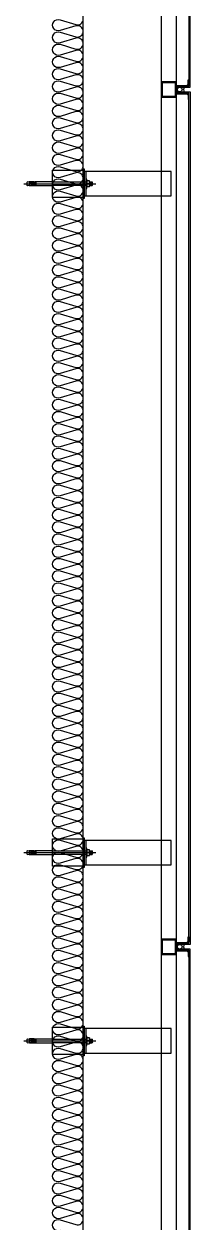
# Model space of a CAD drawing. Header units: millimetres. Extents: x -1320 to 172218, y -4077 to 50350.
# Drawn here: x 45106 to 45650, y 2501 to 6414 of the extents above; entities that cross this region are included whole.
import ezdxf

# ---------------------------------------------------------------- set-up
doc = ezdxf.new("R2010")
doc.units = ezdxf.units.MM
doc.header["$LTSCALE"] = 60
for name, color, linetype in [('A-ETC-8', 8, 'Continuous'), ('A-FIN', 6, 'Continuous'), ('INSUL', 8, 'Continuous'), ('ISL', 251, 'Continuous')]:
    doc.layers.add(name, color=color, linetype=linetype)

# ---------------------------------------------------------------- blocks, each defined once
blk = doc.blocks.new('A$C632c858f')
at = {"layer": 'A-ETC-8'}
blk.add_arc((-2.8, 0), 24, 341.8248, 18.1752, dxfattribs=at)
blk.add_ellipse((34, 0), major_axis=(7.59, 0), ratio=0.987937, dxfattribs=at)
blk = doc.blocks.new('A$Cae507117')
at = {"layer": 'A-ETC-8'}
for points in [[(-50, 0), (-50, -50), (0, -50), (0, 0)], [(-46.8, -3.2), (-46.8, -46.8), (-3.2, -46.8), (-3.2, -3.2)]]:
    blk.add_lwpolyline(points, close=True, dxfattribs=at)
blk = doc.blocks.new('너트 M12')
for p, q in [((-9, 0), (9, 0)), ((-9.5, -9), (-9.5, -0.5)), ((9, -9.5), (-9, -9.5)), ((0, -8.3), (0, -1.2)), ((9.5, -0.5), (9.5, -9))]:
    blk.add_line(p, q)
for centre, start, end in [((-9, -0.5), 90, 180), ((-9, -9), 180, 270), ((9, -0.5), 0, 90), ((9, -9), 270, 0)]:
    blk.add_arc(centre, 0.5, start, end)
at = {"extrusion": (0, 0, -1)}
for centre, major_axis, ratio, start_param, end_param in [((-4.8, -0.9), (-4.75, 0.31), 0.185359, -0.024388, 3.141593), ((4.8, -0.9), (4.75, 0.31), 0.185108, 3.141593, 6.30754), ((-4.8, -8.6), (4.75, 0.31), 0.187111, 0, 3.166211), ((4.8, -8.6), (-4.75, 0.31), 0.185991, 3.117121, 6.283185)]:
    blk.add_ellipse(centre, major_axis=major_axis, ratio=ratio, start_param=start_param, end_param=end_param, dxfattribs=at)
blk = doc.blocks.new('A$C5ebcaad0')
at = {"layer": 'A-ETC-8'}
for p, q in [((-449, -225), (-214, -225)), ((-439, -220.5), (-439, -229.5)), ((-437, -219), (-437.5, -219)), ((-437.5, -231), (-437, -231)), ((-426, -220.5), (-437, -219)), ((-437, -231), (-426, -229.5)), ((-431.6, -219.7), (-431.6, -221.5)), ((-431.6, -228.5), (-431.6, -230.2)), ((-431.1, -222.3), (-429.3, -223.5)), ((-431.1, -227.7), (-429.3, -226.5)), ((-415.6, -218.7), (-430.6, -218.7)), ((-430.6, -231.2), (-415.6, -231.2)), ((-421.1, -224), (-427.7, -224)), ((-421.1, -226), (-427.7, -226)), ((-426, -220.5), (-412, -220.5)), ((-426, -229.5), (-412, -229.5)), ((-420.6, -223.5), (-420.6, -223)), ((-420.6, -227), (-420.6, -226.5)), ((-416.6, -227), (-416.6, -223)), ((-415.6, -218.7), (-412.6, -218.7)), ((-415.6, -231.2), (-412.6, -231.2)), ((-412.6, -218.7), (-412.6, -231.2)), ((-412, -231), (-412, -219)), ((-409, -219), (-412, -219)), ((-412, -231), (-409, -231)), ((-409, -231), (-409, -219)), ((-355, -219), (-409, -219)), ((-409, -231), (-355, -231)), ((-355, -219), (-245.5, -219)), ((-245.5, -231), (-355, -231)), ((-234.2, -229.5), (-224, -229.5)), ((-234, -219), (-225.5, -219)), ((-234, -220.5), (-224, -220.5)), ((-234, -231), (-225.5, -231)), ((-225.5, -231), (-225.5, -219)), ((-224, -220.5), (-225.5, -219)), ((-224, -229.5), (-225.5, -231)), ((-224, -229.5), (-224, -220.5))]:
    blk.add_line(p, q, dxfattribs=at)
for points in [[(-255, -180.5), (-255, -269.5), (-355, -269.5), (-355, -180.5)], [(33.5, -185), (-251.5, -185), (-251.5, -265), (33.5, -265)], [(-251.5, -265), (-245.5, -265), (-245.5, -185), (-251.5, -185)], [(-245.5, -210), (-245.5, -240), (-243.5, -240), (-243.5, -210)]]:
    blk.add_lwpolyline(points, close=True, dxfattribs=at)
blk.add_lwpolyline([(-251.5, -177.5), (-251.5, -272.5, -0.414214), (-252.5, -273.5), (-255, -273.5), (-255, -176.5), (-252.5, -176.5, -0.414214)], format="xyb", close=True, dxfattribs=at)
for centre, radius, start, end in [((-437.5, -220.5), 1.5, 90, 180), ((-437.5, -229.5), 1.5, 180, 270), ((-430.6, -219.7), 1, 90, 180), ((-430.6, -221.5), 1, 180, 236.3099), ((-430.6, -228.5), 1, 123.6901, 180), ((-430.6, -230.2), 1, 180, 270), ((-427.7, -221), 3, 236.3099, 270), ((-427.7, -229), 3, 90, 123.6901), ((-421.1, -223.5), 0.5, 270, 0), ((-421.1, -226.5), 0.5, 0, 90), ((-418.6, -223), 2, 90, 180), ((-418.6, -227), 2, 180, 270), ((-418.6, -223), 2, 0, 90), ((-418.6, -227), 2, 270, 0)]:
    blk.add_arc(centre, radius, start, end, dxfattribs=at)
at = {"layer": 'A-ETC-8', "xscale": -1, "rotation": 90}
blk.add_blockref('너트 M12', (-243.5, -225), dxfattribs=at)

msp = doc.modelspace()

# ---------------------------------------------------------------- linework, layer by layer
at = {"layer": 'A-ETC-8'}
for p, q in [((45555, 47070, 0), (45555, 680)), ((45605, 680), (45605, 47070, 0))]:
    msp.add_line(p, q, dxfattribs=at)
for points in [[(45642, 6211.5), (45607, 6211.5), (45607, 6200.5), (45605, 6200.5), (45605, 6213.5), (45640.3, 6213.5, -0.226541), (45644, 6217.2), (45644, 6231.9), (45646, 6231.9), (45646, 6215.5, 0.414214)], [(45642, 6188.5), (45607, 6188.5), (45607, 6199.5), (45605, 6199.5), (45605, 6186.5), (45640.3, 6186.5, 0.226541), (45644, 6182.8), (45644, 6168.1), (45646, 6168.1), (45646, 6184.5, -0.414214)]]:
    msp.add_lwpolyline(points, format="xyb", close=True, dxfattribs=at)
at = {"layer": 'A-ETC-8', "elevation": 0}
for points in [[(45642, 3411.5), (45607, 3411.5), (45607, 3400.5), (45605, 3400.5), (45605, 3413.5), (45640.3, 3413.5, -0.226541), (45644, 3417.2), (45644, 3431.9), (45646, 3431.9), (45646, 3415.5, 0.414214)], [(45642, 3388.5), (45607, 3388.5), (45607, 3399.5), (45605, 3399.5), (45605, 3386.5), (45640.3, 3386.5, 0.226541), (45644, 3382.8), (45644, 3368.1), (45646, 3368.1), (45646, 3384.5, -0.414214)]]:
    msp.add_lwpolyline(points, format="xyb", close=True, dxfattribs=at)
at = {"layer": 'A-FIN', "elevation": 0}
for points in [[(45609, 6211.5), (45609, 6207.5), (45650, 6207.5), (45650, 8742.5), (45609, 8742.5), (45609, 8738.5), (45646, 8738.5), (45646, 6211.5), (45609, 6211.5)], [(45609, 6188.5), (45609, 6192.5), (45650, 6192.5), (45650, 3407.5), (45609, 3407.5), (45609, 3411.5), (45646, 3411.5), (45646, 6188.5), (45609, 6188.5)], [(45609, 659), (45609, 655), (45650, 655), (45650, 3392.5), (45609, 3392.5), (45609, 3388.5), (45646, 3388.5), (45646, 659), (45609, 659)]]:
    msp.add_lwpolyline(points, close=True, dxfattribs=at)
at = {"layer": 'INSUL'}
msp.add_line((45300, -202), (45300, 47000), dxfattribs=at)
at = {"layer": 'ISL', "elevation": 0}
msp.add_lwpolyline([(45224.2, 2472.5, -1.372593), (45224.2, 2507.9), (45275.8, 2492.5, 0.509267), (45300, 2510.2, 0.509267), (45275.8, 2527.9), (45224.2, 2512.5, -1.372593), (45224.2, 2547.9), (45275.8, 2532.5, 0.509267), (45300, 2550.2, 0.509267), (45275.8, 2567.9), (45224.2, 2552.5, -1.372593), (45224.2, 2587.9), (45275.8, 2572.5, 0.509267), (45300, 2590.2, 0.509267), (45275.8, 2607.9), (45224.2, 2592.5, -1.372593), (45224.2, 2627.9), (45275.8, 2612.5, 0.509267), (45300, 2630.2, 0.509267), (45275.8, 2647.9), (45224.2, 2632.5, -1.372593), (45224.2, 2667.9), (45275.8, 2652.5, 0.509267), (45300, 2670.2, 0.509267), (45275.8, 2687.9), (45224.2, 2672.5, -1.372593), (45224.2, 2707.9), (45275.8, 2692.5, 0.509267), (45300, 2710.2, 0.509267), (45275.8, 2727.9), (45224.2, 2712.5, -1.372593), (45224.2, 2747.9), (45275.8, 2732.5, 0.509267), (45300, 2750.2, 0.509267), (45275.8, 2767.9), (45224.2, 2752.5, -1.372593), (45224.2, 2787.9), (45275.8, 2772.5, 0.509267), (45300, 2790.2, 0.509267), (45275.8, 2807.9), (45224.2, 2792.5, -1.372593), (45224.2, 2827.9), (45275.8, 2812.6, 0.509267), (45300, 2830.2, 0.509267), (45275.8, 2847.9), (45224.2, 2832.6, -1.372593), (45224.2, 2867.9), (45275.8, 2852.6, 0.509267), (45300, 2870.2, 0.509267), (45275.8, 2887.9), (45224.2, 2872.6, -1.372593), (45224.2, 2907.9), (45275.8, 2892.6, 0.509267), (45300, 2910.2, 0.509267), (45275.8, 2927.9), (45224.2, 2912.6, -1.372593), (45224.2, 2947.9), (45275.8, 2932.6, 0.509267), (45300, 2950.2, 0.509267), (45275.8, 2967.9), (45224.2, 2952.6, -1.372593), (45224.2, 2987.9), (45275.8, 2972.6, 0.509267), (45300, 2990.2, 0.509267), (45275.8, 3007.9), (45224.2, 2992.6, -1.372593), (45224.2, 3027.9), (45275.8, 3012.6, 0.509267), (45300, 3030.2, 0.509267), (45275.8, 3047.9), (45224.2, 3032.6, -1.372593), (45224.2, 3067.9), (45275.8, 3052.6, 0.509267), (45300, 3070.2, 0.509267), (45275.8, 3087.9), (45224.2, 3072.6, -1.372593), (45224.2, 3107.9), (45275.8, 3092.6, 0.509267), (45300, 3110.2, 0.509267), (45275.8, 3127.9), (45224.2, 3112.6, -1.372593), (45224.2, 3147.9), (45275.8, 3132.6, 0.509267), (45300, 3150.2, 0.509267), (45275.8, 3167.9), (45224.2, 3152.6, -1.372593), (45224.2, 3187.9), (45275.8, 3172.6, 0.509267), (45300, 3190.2, 0.509267), (45275.8, 3207.9), (45224.2, 3192.6, -1.372593), (45224.2, 3227.9), (45275.8, 3212.6, 0.509267), (45300, 3230.2, 0.509267), (45275.8, 3247.9), (45224.2, 3232.6, -1.372593), (45224.2, 3267.9), (45275.8, 3252.6, 0.509267), (45300, 3270.2, 0.509267), (45275.8, 3287.9), (45224.2, 3272.6, -1.372593), (45224.2, 3307.9), (45275.8, 3292.6, 0.509267), (45300, 3310.2, 0.509267), (45275.8, 3327.9), (45224.2, 3312.6, -1.372593), (45224.2, 3347.9), (45275.8, 3332.6, 0.509267), (45300, 3350.2, 0.509267), (45275.8, 3367.9), (45224.2, 3352.6, -1.372593), (45224.2, 3387.9), (45275.8, 3372.6, 0.509267), (45300, 3390.2, 0.509267), (45275.8, 3407.9), (45224.2, 3392.6, -1.372593), (45224.2, 3427.9), (45275.8, 3412.6, 0.509267), (45300, 3430.2, 0.509267), (45275.8, 3447.9), (45224.2, 3432.6, -1.372593), (45224.2, 3467.9), (45275.8, 3452.6, 0.509267), (45300, 3470.2, 0.509267), (45275.8, 3487.9), (45224.2, 3472.6, -1.372593), (45224.2, 3507.9), (45275.8, 3492.6, 0.509267), (45300, 3510.2, 0.509267), (45275.8, 3527.9), (45224.2, 3512.6, -1.372593), (45224.2, 3547.9), (45275.8, 3532.6, 0.509267), (45300, 3550.2, 0.509267), (45275.8, 3567.9), (45224.2, 3552.6, -1.372593), (45224.2, 3587.9), (45275.8, 3572.6, 0.509267), (45300, 3590.2, 0.509267), (45275.8, 3607.9), (45224.2, 3592.6, -1.372593), (45224.2, 3627.9), (45275.8, 3612.6, 0.509267), (45300, 3630.2, 0.509267), (45275.8, 3647.9), (45224.2, 3632.6, -1.372593), (45224.2, 3667.9), (45275.8, 3652.6, 0.509267), (45300, 3670.2, 0.509267), (45275.8, 3687.9), (45224.2, 3672.6, -1.372593), (45224.2, 3707.9), (45275.8, 3692.6, 0.509267), (45300, 3710.2, 0.509267), (45275.8, 3727.9), (45224.2, 3712.6, -1.372593), (45224.2, 3747.9), (45275.8, 3732.6, 0.509267), (45300, 3750.2, 0.509267), (45275.8, 3767.9), (45224.2, 3752.6, -1.372593), (45224.2, 3787.9), (45275.8, 3772.6, 0.509267), (45300, 3790.2, 0.509267), (45275.8, 3807.9), (45224.2, 3792.6, -1.372593), (45224.2, 3827.9), (45275.8, 3812.6, 0.509267), (45300, 3830.3, 0.509267), (45275.8, 3847.9), (45224.2, 3832.6, -1.372593), (45224.2, 3867.9), (45275.8, 3852.6, 0.509267), (45300, 3870.3, 0.509267), (45275.8, 3887.9), (45224.2, 3872.6, -1.372593), (45224.2, 3907.9), (45275.8, 3892.6, 0.509267), (45300, 3910.3, 0.509267), (45275.8, 3927.9), (45224.2, 3912.6, -1.372593), (45224.2, 3947.9), (45275.8, 3932.6, 0.509267), (45300, 3950.3, 0.509267), (45275.8, 3967.9), (45224.2, 3952.6, -1.372593), (45224.2, 3987.9), (45275.8, 3972.6, 0.509267), (45300, 3990.3, 0.509267), (45275.8, 4007.9), (45224.2, 3992.6, -1.372593), (45224.2, 4027.9), (45275.8, 4012.6, 0.509267), (45300, 4030.3, 0.509267), (45275.8, 4047.9), (45224.2, 4032.6, -1.372593), (45224.2, 4067.9), (45275.8, 4052.6, 0.509267), (45300, 4070.3, 0.509267), (45275.8, 4087.9), (45224.2, 4072.6, -1.372593), (45224.2, 4107.9), (45275.8, 4092.6, 0.509267), (45300, 4110.3, 0.509267), (45275.8, 4127.9), (45224.2, 4112.6, -1.372593), (45224.2, 4147.9), (45275.8, 4132.6, 0.509267), (45300, 4150.3, 0.509267), (45275.8, 4167.9), (45224.2, 4152.6, -1.372593), (45224.2, 4187.9), (45275.8, 4172.6, 0.509267), (45300, 4190.3, 0.509267), (45275.8, 4207.9), (45224.2, 4192.6, -1.372593), (45224.2, 4227.9), (45275.8, 4212.6, 0.509267), (45300, 4230.3, 0.509267), (45275.8, 4247.9), (45224.2, 4232.6, -1.372593), (45224.2, 4267.9), (45275.8, 4252.6, 0.509267), (45300, 4270.3, 0.509267), (45275.8, 4287.9), (45224.2, 4272.6, -1.372593), (45224.2, 4307.9), (45275.8, 4292.6, 0.509267), (45300, 4310.3, 0.509267), (45275.8, 4327.9), (45224.2, 4312.6, -1.372593), (45224.2, 4347.9), (45275.8, 4332.6, 0.509267), (45300, 4350.3, 0.509267), (45275.8, 4367.9), (45224.2, 4352.6, -1.372593), (45224.2, 4387.9), (45275.8, 4372.6, 0.509267), (45300, 4390.3, 0.509267), (45275.8, 4407.9), (45224.2, 4392.6, -1.372593), (45224.2, 4427.9), (45275.8, 4412.6, 0.509267), (45300, 4430.3, 0.509267), (45275.8, 4447.9), (45224.2, 4432.6, -1.372593), (45224.2, 4467.9), (45275.8, 4452.6, 0.509267), (45300, 4470.3, 0.509267), (45275.8, 4487.9), (45224.2, 4472.6, -1.372593), (45224.2, 4507.9), (45275.8, 4492.6, 0.509267), (45300, 4510.3, 0.509267), (45275.8, 4527.9), (45224.2, 4512.6, -1.372593), (45224.2, 4547.9), (45275.8, 4532.6, 0.509267), (45300, 4550.3, 0.509267), (45275.8, 4567.9), (45224.2, 4552.6, -1.372593), (45224.2, 4587.9), (45275.8, 4572.6, 0.509267), (45300, 4590.3, 0.509267), (45275.8, 4607.9), (45224.2, 4592.6, -1.372593), (45224.2, 4627.9), (45275.8, 4612.6, 0.509267), (45300, 4630.3, 0.509267), (45275.8, 4647.9), (45224.2, 4632.6, -1.372593), (45224.2, 4667.9), (45275.8, 4652.6, 0.509267), (45300, 4670.3, 0.509267), (45275.8, 4687.9), (45224.2, 4672.6, -1.372593), (45224.2, 4707.9), (45275.8, 4692.6, 0.509267), (45300, 4710.3, 0.509267), (45275.8, 4727.9), (45224.2, 4712.6, -1.372593), (45224.2, 4747.9), (45275.8, 4732.6, 0.509267), (45300, 4750.3, 0.509267), (45275.8, 4767.9), (45224.2, 4752.6, -1.372593), (45224.2, 4788), (45275.8, 4772.6, 0.509267), (45300, 4790.3, 0.509267), (45275.8, 4808), (45224.2, 4792.6, -1.372593), (45224.2, 4828), (45275.8, 4812.6, 0.509267), (45300, 4830.3, 0.509267), (45275.8, 4848), (45224.2, 4832.6, -1.372593), (45224.2, 4868), (45275.8, 4852.6, 0.509267), (45300, 4870.3, 0.509267), (45275.8, 4888), (45224.2, 4872.6, -1.372593), (45224.2, 4908), (45275.8, 4892.6, 0.509267), (45300, 4910.3, 0.509267), (45275.8, 4928), (45224.2, 4912.6, -1.372593), (45224.2, 4948), (45275.8, 4932.6, 0.509267), (45300, 4950.3, 0.509267), (45275.8, 4968), (45224.2, 4952.6, -1.372593), (45224.2, 4988), (45275.8, 4972.6, 0.509267), (45300, 4990.3, 0.509267), (45275.8, 5008), (45224.2, 4992.6, -1.372593), (45224.2, 5028), (45275.8, 5012.6, 0.509267), (45300, 5030.3, 0.509267), (45275.8, 5048), (45224.2, 5032.6, -1.372593), (45224.2, 5068), (45275.8, 5052.6, 0.509267), (45300, 5070.3, 0.509267), (45275.8, 5088), (45224.2, 5072.6, -1.372593), (45224.2, 5108), (45275.8, 5092.6, 0.509267), (45300, 5110.3, 0.509267), (45275.8, 5128), (45224.2, 5112.6, -1.372593), (45224.2, 5148), (45275.8, 5132.6, 0.509267), (45300, 5150.3, 0.509267), (45275.8, 5168), (45224.2, 5152.6, -1.372593), (45224.2, 5188), (45275.8, 5172.6, 0.509267), (45300, 5190.3, 0.509267), (45275.8, 5208), (45224.2, 5192.6, -1.372593), (45224.2, 5228), (45275.8, 5212.6, 0.509267), (45300, 5230.3, 0.509267), (45275.8, 5248), (45224.2, 5232.6, -1.372593), (45224.2, 5268), (45275.8, 5252.6, 0.509267), (45300, 5270.3, 0.509267), (45275.8, 5288), (45224.2, 5272.7, -1.372593), (45224.2, 5308), (45275.8, 5292.7, 0.509267), (45300, 5310.3, 0.509267), (45275.8, 5328), (45224.2, 5312.7, -1.372593), (45224.2, 5348), (45275.8, 5332.7, 0.509267), (45300, 5350.3, 0.509267), (45275.8, 5368), (45224.2, 5352.7, -1.372593), (45224.2, 5388), (45275.8, 5372.7, 0.509267), (45300, 5390.3, 0.509267), (45275.8, 5408), (45224.2, 5392.7, -1.372593), (45224.2, 5428), (45275.8, 5412.7, 0.509267), (45300, 5430.3, 0.509267), (45275.8, 5448), (45224.2, 5432.7, -1.372593), (45224.2, 5468), (45275.8, 5452.7, 0.509267), (45300, 5470.3, 0.509267), (45275.8, 5488), (45224.2, 5472.7, -1.372593), (45224.2, 5508), (45275.8, 5492.7, 0.509267), (45300, 5510.3, 0.509267), (45275.8, 5528), (45224.2, 5512.7, -1.372593), (45224.2, 5548), (45275.8, 5532.7, 0.509267), (45300, 5550.3, 0.509267), (45275.8, 5568), (45224.2, 5552.7, -1.372593), (45224.2, 5588), (45275.8, 5572.7, 0.509267), (45300, 5590.3, 0.509267), (45275.8, 5608), (45224.2, 5592.7, -1.372593), (45224.2, 5628), (45275.8, 5612.7, 0.509267), (45300, 5630.3, 0.509267), (45275.8, 5648), (45224.2, 5632.7, -1.372593), (45224.2, 5668), (45275.8, 5652.7, 0.509267), (45300, 5670.3, 0.509267), (45275.8, 5688), (45224.2, 5672.7, -1.372593), (45224.2, 5708), (45275.8, 5692.7, 0.509267), (45300, 5710.3, 0.509267), (45275.8, 5728), (45224.2, 5712.7, -1.372593), (45224.2, 5748), (45275.8, 5732.7, 0.509267), (45300, 5750.3, 0.509267), (45275.8, 5768), (45224.2, 5752.7, -1.372593), (45224.2, 5788), (45275.8, 5772.7, 0.509267), (45300, 5790.3, 0.509267), (45275.8, 5808), (45224.2, 5792.7, -1.372593), (45224.2, 5828), (45275.8, 5812.7, 0.509267), (45300, 5830.3, 0.509267), (45275.8, 5848), (45224.2, 5832.7, -1.372593), (45224.2, 5868), (45275.8, 5852.7, 0.509267), (45300, 5870.3, 0.509267), (45275.8, 5888), (45224.2, 5872.7, -1.372593), (45224.2, 5908), (45275.8, 5892.7, 0.509267), (45300, 5910.3, 0.509267), (45275.8, 5928), (45224.2, 5912.7, -1.372593), (45224.2, 5948), (45275.8, 5932.7, 0.509267), (45300, 5950.3, 0.509267), (45275.8, 5968), (45224.2, 5952.7, -1.372593), (45224.2, 5988), (45275.8, 5972.7, 0.509267), (45300, 5990.3, 0.509267), (45275.8, 6008), (45224.2, 5992.7, -1.372593), (45224.2, 6028), (45275.8, 6012.7, 0.509267), (45300, 6030.3, 0.509267), (45275.8, 6048), (45224.2, 6032.7, -1.372593), (45224.2, 6068), (45275.8, 6052.7, 0.509267), (45300, 6070.3, 0.509267), (45275.8, 6088), (45224.2, 6072.7, -1.372593), (45224.2, 6108), (45275.8, 6092.7, 0.509267), (45300, 6110.3, 0.509267), (45275.8, 6128), (45224.2, 6112.7, -1.372593), (45224.2, 6148), (45275.8, 6132.7, 0.509267), (45300, 6150.3, 0.509267), (45275.8, 6168), (45224.2, 6152.7, -1.372593), (45224.2, 6188), (45275.8, 6172.7, 0.509267), (45300, 6190.3, 0.509267), (45275.8, 6208), (45224.2, 6192.7, -1.372593), (45224.2, 6228), (45275.8, 6212.7, 0.509267), (45300, 6230.3, 0.509267), (45275.8, 6248), (45224.2, 6232.7, -1.372593), (45224.2, 6268), (45275.8, 6252.7, 0.509267), (45300, 6270.4, 0.509267), (45275.8, 6288), (45224.2, 6272.7, -1.372593), (45224.2, 6308), (45275.8, 6292.7, 0.509267), (45300, 6310.4, 0.509267), (45275.8, 6328), (45224.2, 6312.7, -1.372593), (45224.2, 6348), (45275.8, 6332.7, 0.509267), (45300, 6350.4, 0.509267), (45275.8, 6368), (45224.2, 6352.7, -1.372593), (45224.2, 6388), (45275.8, 6372.7, 0.509267), (45300, 6390.4, 0.509267), (45275.8, 6408), (45224.2, 6392.7, -1.372593), (45224.2, 6428), (45275.8, 6412.7, 0.509267), (45300, 6430.4, 0.509267)], format="xyb", dxfattribs=at)

# ---------------------------------------------------------------- block references
at = {"layer": 'A-ETC-8', "rotation": 180}
for name, p in [('A$Cae507117', (45555, 6175)), ('A$C632c858f', (45650, 6200)), ('A$Cae507117', (45555, 3375)), ('A$C632c858f', (45650, 3400))]:
    msp.add_blockref(name, p, dxfattribs=at)
at = {"layer": 'A-ETC-8'}
for p in [(45555, 6117.5), (45555, 3932.5), (45555, 3317.5)]:
    msp.add_blockref('A$C5ebcaad0', p, dxfattribs=at)

doc.saveas('drawing.dxf')
